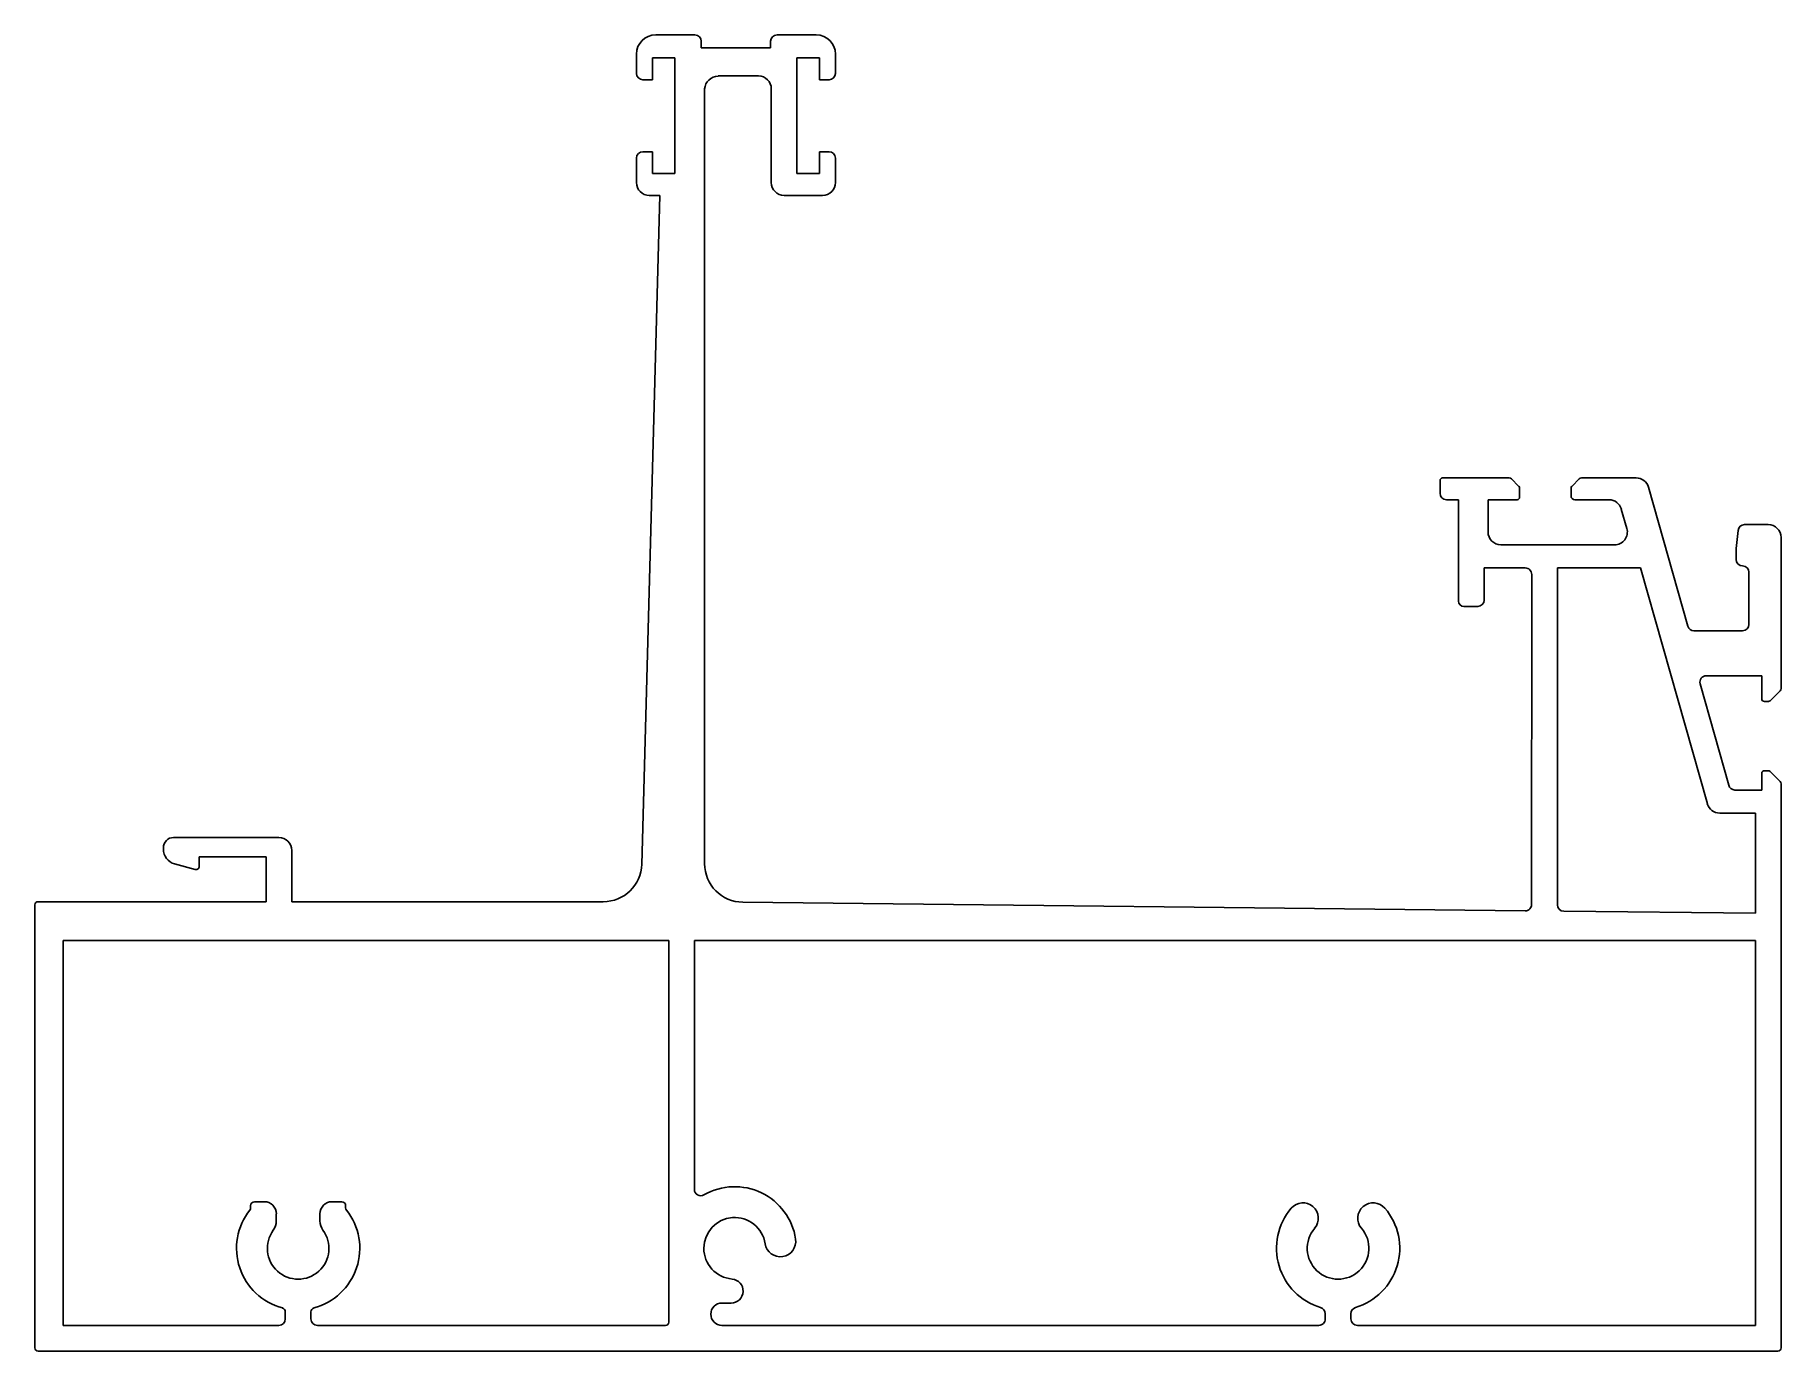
# Model space of a CAD drawing. Extents: x 2367 to 2503, y 1677 to 1779.
import ezdxf

# ---------------------------------------------------------------- set-up
doc = ezdxf.new("R2010")
doc.units = 0
doc.layers.get('0').update_dxf_attribs({"linetype": 'CONTINUOUS'})

msp = doc.modelspace()

# ---------------------------------------------------------------- linework, layer by layer
for p, q in [((2418.75, 1779.48), (2415.7, 1779.48)), ((2419.25, 1778.48), (2419.25, 1778.98)), ((2424.65, 1778.98), (2424.65, 1778.48)), ((2428.2, 1779.48), (2425.15, 1779.48)), ((2414.2, 1777.98), (2414.2, 1776.48)), ((2415.45, 1775.98), (2415.45, 1777.68)), ((2415.45, 1777.68), (2417.2, 1777.68)), ((2417.2, 1777.68), (2417.2, 1768.68)), ((2424.65, 1778.48), (2419.25, 1778.48)), ((2426.7, 1768.68), (2426.7, 1777.68)), ((2426.7, 1777.68), (2428.45, 1777.68)), ((2428.45, 1777.68), (2428.45, 1775.98)), ((2429.7, 1776.48), (2429.7, 1777.98)), ((2420.57, 1776.28), (2423.7, 1776.28)), ((2414.7, 1775.98), (2415.45, 1775.98)), ((2419.51, 1714.92), (2419.5, 1775.28)), ((2424.7, 1775.28), (2424.7, 1767.98)), ((2428.45, 1775.98), (2429.2, 1775.98)), ((2414.2, 1769.88), (2414.2, 1767.98)), ((2415.45, 1770.38), (2414.7, 1770.38)), ((2415.45, 1768.68), (2415.45, 1770.38)), ((2429.2, 1770.38), (2428.45, 1770.38)), ((2428.45, 1770.38), (2428.45, 1768.68)), ((2429.7, 1767.98), (2429.7, 1769.88)), ((2417.2, 1768.68), (2415.45, 1768.68)), ((2428.45, 1768.68), (2426.7, 1768.68)), ((2416.03, 1766.98), (2414.61, 1714.87)), ((2415.2, 1766.98), (2416.03, 1766.98)), ((2425.7, 1766.98), (2428.7, 1766.98)), ((2482.18, 1744.97), (2476.99, 1744.97)), ((2492.06, 1744.97), (2487.8, 1744.97)), ((2476.79, 1744.77), (2476.79, 1743.77)), ((2482.91, 1744.34), (2482.36, 1744.89)), ((2482.99, 1743.47), (2482.99, 1744.16)), ((2486.99, 1744.16), (2486.99, 1743.57)), ((2487.62, 1744.89), (2487.07, 1744.34)), ((2496.09, 1733.42), (2493.03, 1744.24)), ((2477.29, 1743.27), (2478.23, 1743.27)), ((2478.23, 1743.27), (2478.23, 1735.36)), ((2480.53, 1740.76), (2480.53, 1743.27)), ((2480.53, 1743.27), (2482.79, 1743.27)), ((2487.29, 1743.27), (2489.95, 1743.27)), ((2490.91, 1742.54), (2491.34, 1741.03)), ((2500, 1740.88), (2499.85, 1739.48)), ((2502.35, 1741.33), (2500.5, 1741.33)), ((2490.38, 1739.76), (2481.53, 1739.76)), ((2503.35, 1728.56), (2503.35, 1740.33)), ((2499.85, 1739.38), (2499.85, 1738.62)), ((2480.23, 1735.46), (2480.23, 1737.96)), ((2480.23, 1737.96), (2483.43, 1737.96)), ((2483.93, 1737.46), (2483.92, 1711.75)), ((2485.93, 1711.72), (2485.93, 1737.96)), ((2485.93, 1737.96), (2492.41, 1737.96)), ((2492.41, 1737.96), (2497.61, 1719.58)), ((2500.85, 1737.62), (2500.85, 1733.56)), ((2478.63, 1734.96), (2479.73, 1734.96)), ((2500.35, 1733.06), (2496.57, 1733.06)), ((2499.28, 1721.04), (2497.04, 1728.94)), ((2497.53, 1729.56), (2501.85, 1729.56)), ((2501.85, 1729.56), (2501.85, 1727.76)), ((2502.05, 1727.56), (2502.36, 1727.56)), ((2502.51, 1727.61), (2503.28, 1728.39)), ((2501.85, 1721.96), (2501.85, 1720.66)), ((2502.36, 1722.16), (2502.05, 1722.16)), ((2503.28, 1721.32), (2502.51, 1722.1)), ((2501.85, 1720.66), (2499.76, 1720.66)), ((2503.35, 1677.21), (2503.35, 1721.15)), ((2498.57, 1718.86), (2501.35, 1718.86)), ((2501.35, 1718.86), (2501.35, 1711.06)), ((2386.35, 1716.96), (2378.15, 1716.96)), ((2377.35, 1716.16), (2377.35, 1716.06)), ((2380.15, 1714.71), (2380.15, 1715.46)), ((2380.15, 1715.46), (2385.35, 1715.46)), ((2385.35, 1715.46), (2385.35, 1711.96)), ((2387.35, 1711.96), (2387.35, 1715.96)), ((2378.23, 1714.91), (2379.83, 1714.47)), ((2367.35, 1711.71), (2367.35, 1677.21)), ((2385.35, 1711.96), (2367.6, 1711.96)), ((2411.61, 1711.96), (2387.35, 1711.96)), ((2483.42, 1711.25), (2422.48, 1711.92)), ((2501.35, 1711.06), (2486.42, 1711.22)), ((2369.55, 1678.96), (2369.55, 1708.95)), ((2369.55, 1708.95), (2416.71, 1708.95)), ((2416.71, 1708.95), (2416.71, 1679.21)), ((2418.71, 1689.55), (2418.71, 1708.95)), ((2418.71, 1708.95), (2501.35, 1708.95)), ((2501.35, 1708.95), (2501.35, 1678.96)), ((2384.15, 1688.29), (2384.15, 1688.12)), ((2385.21, 1688.59), (2384.45, 1688.59)), ((2391.25, 1688.59), (2390.49, 1688.59)), ((2391.55, 1688.12), (2391.55, 1688.29)), ((2386.15, 1687.09), (2386.15, 1687.65)), ((2389.55, 1687.65), (2389.55, 1687.09)), ((2386.85, 1680.02), (2386.85, 1679.46)), ((2388.85, 1679.46), (2388.85, 1680.02)), ((2420.86, 1680.7), (2421.57, 1680.7)), ((2467.85, 1679.87), (2467.85, 1679.46)), ((2469.85, 1679.46), (2469.85, 1679.87)), ((2386.35, 1678.96), (2369.55, 1678.96)), ((2416.46, 1678.96), (2389.35, 1678.96)), ((2467.35, 1678.96), (2420.86, 1678.96)), ((2501.35, 1678.96), (2470.35, 1678.96)), ((2367.6, 1676.96), (2503.1, 1676.96))]:
    msp.add_line(p, q)
for centre, radius, start, end in [((2415.7, 1777.98), 1.5, 90, 180), ((2418.75, 1778.98), 0.5, 0, 90), ((2425.15, 1778.98), 0.5, 90, 180), ((2428.2, 1777.98), 1.5, 0, 90), ((2414.7, 1776.48), 0.5, 180, 270), ((2420.62, 1775.14), 1.13, 92.7797, 173.2765), ((2423.7, 1775.28), 1, 0, 90), ((2429.2, 1776.48), 0.5, 270, 360), ((2414.7, 1769.88), 0.5, 90, 180), ((2429.2, 1769.88), 0.5, 0, 90), ((2415.2, 1767.98), 1, 180, 270), ((2425.7, 1767.98), 1, 180, 270), ((2428.7, 1767.98), 1, 270, 360), ((2476.99, 1744.77), 0.2, 90, 180), ((2482.18, 1744.72), 0.25, 45, 90), ((2487.8, 1744.72), 0.25, 90, 135), ((2492.06, 1743.97), 1, 15.7946, 90), ((2477.29, 1743.77), 0.5, 180, 270), ((2482.74, 1744.16), 0.25, 0, 45), ((2487.24, 1744.16), 0.25, 135, 180), ((2482.79, 1743.47), 0.2, 270, 360), ((2487.29, 1743.57), 0.3, 180, 270), ((2489.95, 1742.27), 1, 15.7946, 90), ((2490.38, 1740.76), 1, 270, 15.7946), ((2500.5, 1740.83), 0.5, 90, 174), ((2502.35, 1740.33), 1, 0, 90), ((2481.53, 1740.76), 1, 180, 270), ((2500.85, 1739.38), 1, 174, 180), ((2500.35, 1738.62), 0.5, 180, 270), ((2483.43, 1737.46), 0.5, 359.9969, 90), ((2500.35, 1737.62), 0.5, 0, 90), ((2479.73, 1735.46), 0.5, 270, 360), ((2478.63, 1735.36), 0.4, 180, 270), ((2496.57, 1733.56), 0.5, 195.7946, 270), ((2500.35, 1733.56), 0.5, 270, 360), ((2497.53, 1729.06), 0.5, 90, 193.7606), ((2502.05, 1727.76), 0.2, 180, 270), ((2502.36, 1727.76), 0.2, 270, 315), ((2503.1, 1728.56), 0.25, 315, 0), ((2502.05, 1721.96), 0.2, 90, 180), ((2502.36, 1721.96), 0.2, 45, 90), ((2499.76, 1721.16), 0.5, 193.7606, 270), ((2503.1, 1721.15), 0.25, 0, 45), ((2498.57, 1719.86), 1, 195.7946, 270), ((2378.15, 1716.16), 0.8, 90, 180), ((2386.35, 1715.96), 1, 0, 90), ((2378.55, 1716.06), 1.2, 180, 254.5935), ((2379.9, 1714.71), 0.25, 254.5935, 360), ((2411.61, 1714.96), 3, 270, 358.4434), ((2422.51, 1714.92), 3, 180.0138, 269.369), ((2367.6, 1711.71), 0.25, 90, 180), ((2483.42, 1711.75), 0.5, 269.3715, 359.9958), ((2486.43, 1711.72), 0.5, 180, 269.3715), ((2419.21, 1689.55), 0.5, 180, 299.8823), ((2421.85, 1684.96), 4.8, 8.6639, 119.8823), ((2387.85, 1684.96), 4.8, 141.6564, 255.2336), ((2383.85, 1688.12), 0.3, 321.6564, 0), ((2384.45, 1688.29), 0.3, 90, 180), ((2385.21, 1687.65), 0.941, 0, 90), ((2387.85, 1684.96), 4.8, 284.7678, 38.3428), ((2390.49, 1687.65), 0.941, 90, 180), ((2391.25, 1688.29), 0.3, 0, 90), ((2391.85, 1688.12), 0.3, 180, 218.3428), ((2468.85, 1684.96), 4.8, 139.4712, 253.5595), ((2466.11, 1687.3), 1.2, 319.4712, 139.4712), ((2468.85, 1684.96), 4.8, 286.4405, 40.5288), ((2471.58, 1687.3), 1.2, 40.5288, 220.5288), ((2384.95, 1687.09), 1.2, 323.6639, 0), ((2390.75, 1687.09), 1.2, 180, 216.3361), ((2421.85, 1684.96), 2.4, 8.6639, 265.2266), ((2468.85, 1684.96), 2.4, 139.4712, 40.5288), ((2387.85, 1684.96), 2.4, 143.6639, 36.3361), ((2425.41, 1685.5), 1.2, 188.6639, 8.6639), ((2421.57, 1681.63), 0.935, 270, 85.2266), ((2386.55, 1680.02), 0.3, 0, 75.2336), ((2389.15, 1680.02), 0.3, 104.7678, 180), ((2420.86, 1679.83), 0.871, 90, 270), ((2467.35, 1679.87), 0.5, 0, 73.5595), ((2470.35, 1679.87), 0.5, 106.4405, 180), ((2386.35, 1679.46), 0.5, 270, 0), ((2389.35, 1679.46), 0.5, 180, 270), ((2416.46, 1679.21), 0.25, 270, 360), ((2467.35, 1679.46), 0.5, 269.9999, 0), ((2470.35, 1679.46), 0.5, 180, 269.9999), ((2367.6, 1677.21), 0.25, 180, 270), ((2503.1, 1677.21), 0.25, 270, 360)]:
    msp.add_arc(centre, radius, start, end)

doc.saveas('drawing.dxf')
